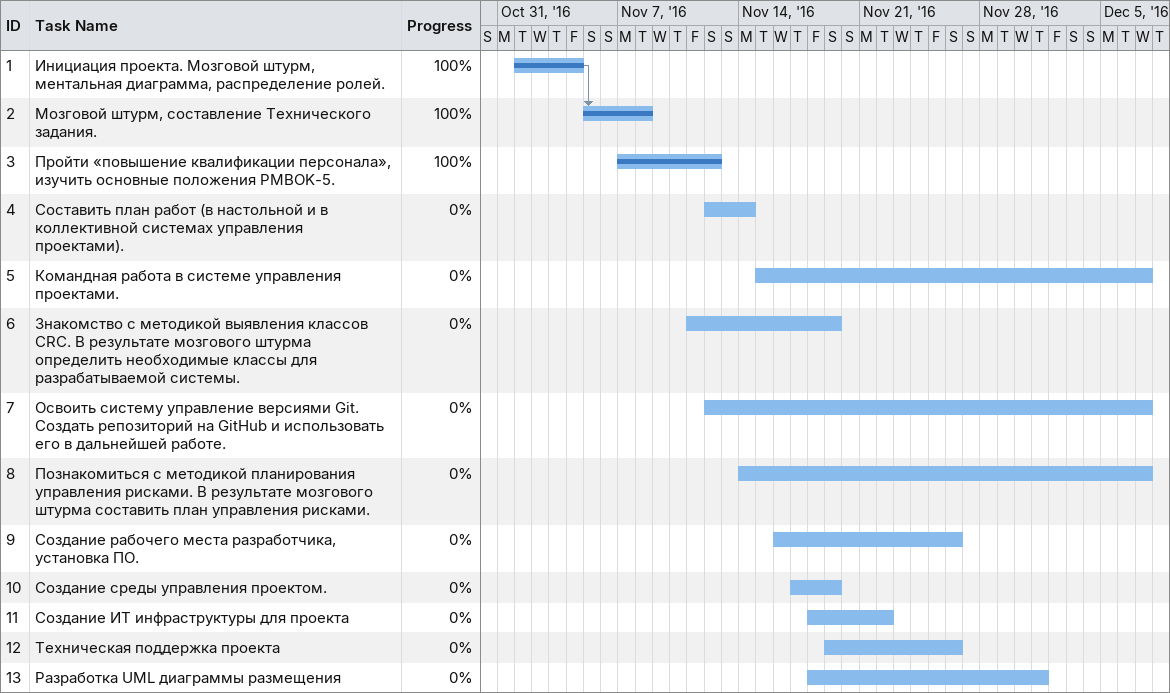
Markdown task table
| ID | Task | Start | Finish | Predecessors | % complete |
|---|---|---|---|---|---|
| 1 | Инициация проекта. Мозговой штурм, ментальная диаграмма, распределение ролей. | 2016-11-01 | 2016-11-04 |  | 100 |
| 2 | Мозговой штурм, составление Технического задания. | 2016-11-05 | 2016-11-08 | 1 | 100 |
| 3 | Пройти «повышение квалификации персонала», изучить основные положения PMBOK-5. | 2016-11-07 | 2016-11-12 |  | 100 |
| 4 | Составить план работ (в настольной и в коллективной системах управления проектами). | 2016-11-12 | 2016-11-14 |  | 0 |
| 5 | Командная работа в системе управления проектами. | 2016-11-15 | 2016-12-07 |  | 0 |
| 6 | Знакомство с методикой выявления классов CRC. В результате мозгового штурма определить необходимые классы для разрабатываемой системы. | 2016-11-11 | 2016-11-19 |  | 0 |
| 7 | Освоить систему управление версиями Git. Создать репозиторий на GitHub и использовать его в дальнейшей работе. | 2016-11-12 | 2016-12-07 |  | 0 |
| 8 | Познакомиться с методикой планирования управления рисками. В результате мозгового штурма составить план управления рисками. | 2016-11-14 | 2016-12-07 |  | 0 |
| 9 | Создание рабочего места разработчика, установка ПО. | 2016-11-16 | 2016-11-26 |  | 0 |
| 10 | Создание среды управления проектом. | 2016-11-17 | 2016-11-19 |  | 0 |
| 11 | Создание ИТ инфраструктуры для проекта | 2016-11-18 | 2016-11-22 |  | 0 |
| 12 | Техническая поддержка проекта | 2016-11-19 | 2016-11-26 |  | 0 |
| 13 | Разработка UML диаграммы размещения | 2016-11-18 | 2016-12-01 |  | 0 |
